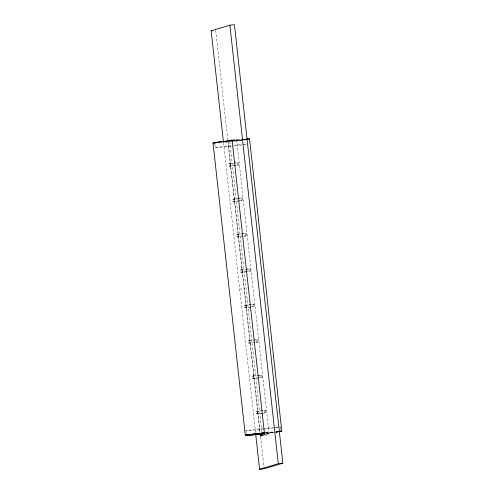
<?xml version="1.0" encoding="UTF-8"?>
<svg xmlns="http://www.w3.org/2000/svg" width="494" height="494" viewBox="0 0 494 494"><rect width="100%" height="100%" fill="white"/><g stroke="black" fill="none" stroke-linecap="round" stroke-linejoin="round"><path stroke-width="0.37" stroke-dasharray="2.47 1.85" d="M232.415 140.667L236.595 139.419L269.137 434.201L264.957 435.449M235.243 165.576L229.173 166.231L228.907 163.835L233.094 163.162M234.218 163.261L238.411 162.588L238.676 164.984L236.002 165.49M229.173 166.231L238.676 164.984M239.152 200.959L233.075 201.62L232.81 199.218L242.313 197.971L242.579 200.366L239.911 200.879M238.127 198.644L242.313 197.971M233.075 201.62L242.579 200.366M243.054 236.348L236.984 237.003L236.719 234.607L246.222 233.353L246.487 235.755L243.814 236.262M242.029 234.033L246.222 233.353M236.984 237.003L241.177 236.33M246.963 271.731L240.893 272.392L240.627 269.99L244.814 269.316M245.938 269.415L250.131 268.742L250.396 271.138L247.722 271.651M240.893 272.392L250.396 271.138M247.266 287.168L247.574 287.07M250.872 307.114L244.796 307.774L244.53 305.378L254.033 304.125L254.299 306.527L251.625 307.033M244.53 305.378L254.033 304.125M244.796 307.774L254.299 306.527M254.774 342.503L248.704 343.157L248.439 340.761L257.942 339.514L258.208 341.91L255.534 342.422M253.749 340.187L257.942 339.514M248.704 343.157L252.891 342.484M258.683 377.885L252.607 378.546L252.348 376.15L256.534 375.471M257.658 375.57L261.851 374.897L262.116 377.293L259.443 377.805M252.607 378.546L262.116 377.293M262.586 413.274L256.516 413.929L256.25 411.533L265.753 410.279L266.019 412.681L263.345 413.188M256.25 411.533L265.753 410.279M256.516 413.929L266.019 412.681M232.804 139.827L236.595 139.419M233.853 163.082L238.411 162.588M228.907 163.835L233.458 163.341M232.81 199.218L237.367 198.73M236.719 234.607L241.276 234.113M244.209 236.002L246.487 235.755M245.574 269.236L250.131 268.742M240.627 269.99L245.178 269.496M239.689 289.181L244.234 288.687M248.439 340.761L252.99 340.267M255.929 342.157L258.208 341.91M257.294 375.391L261.851 374.897M252.348 376.15L256.899 375.656M264.593 434.689L269.137 434.201M280.234 426.97L280.481 429.255M280.567 430.015L280.734 431.534M237.256 162.934L237.521 165.329M241.165 198.316L241.424 200.712M245.067 233.699L245.333 236.101M248.976 269.088L249.242 271.484M252.879 304.471L253.144 306.867M256.787 339.86L257.053 342.256M260.696 375.242L260.962 377.638M264.599 410.625L264.864 413.027M229.809 141.482L261.913 432.293M215.705 30.301L227.814 139.938M227.895 140.71L260.06 432.015M260.566 436.616L264.037 468.04M227.956 141.926L259.992 432.114M230.062 163.489L230.328 165.885M233.965 198.878L234.23 201.274M237.873 234.261L238.139 236.657M241.782 269.644L242.041 272.046M245.685 305.033L245.95 307.429M249.594 340.415L249.859 342.811M253.502 375.804L253.762 378.2M257.405 411.187L257.67 413.583M223.523 142.735L255.515 432.509M214.841 143.871L215.261 147.681A17.278 0.333 -6.3 0 0 231.822 146.199M245.901 430.731L246.24 433.781M279.802 426.927A17.278 0.333 -6.3 0 1 279.493 427.137M277.628 427.421A17.278 0.333 -6.3 0 1 274.775 427.804M273.404 427.977A17.278 0.333 -6.3 0 1 246.802 430.756A17.278 0.333 -6.3 0 1 262.925 428.533M263.666 428.452A17.278 0.333 -6.3 0 1 273.639 427.421M275.627 427.236A17.278 0.333 -6.3 0 1 278.233 427.02M278.134 431.991A17.278 0.333 -6.3 0 1 275.282 432.367M273.904 432.546A17.278 0.333 -6.3 0 1 264.463 433.652M265.661 432.855A17.278 0.333 -6.3 0 1 272.676 432.133M276.134 431.805A17.278 0.333 -6.3 0 1 278.178 431.633M246.481 139.802A17.278 0.333 -6.3 0 1 243.628 140.179M241.517 140.444A17.278 0.333 -6.3 0 1 232.063 141.55M226.894 142.105A17.278 0.333 -6.3 0 1 224.795 142.321M221.343 142.661A17.278 0.333 -6.3 0 1 219.984 142.785M232.52 140.827A17.278 0.333 -6.3 0 1 247.086 139.401M246.364 144.452A17.278 0.333 -6.3 0 1 244.135 144.748M242.023 145.014A17.278 0.333 -6.3 0 1 233.316 146.033M215.261 147.681A17.278 0.333 -6.3 0 1 233.026 145.397M233.767 145.316A17.278 0.333 -6.3 0 1 246.407 144.063M246.611 139.425A17.661 0.34 -6.3 0 1 233.057 141.093M232.557 140.469A17.661 0.34 -6.3 0 1 241.393 139.555M243.517 139.351A17.661 0.34 -6.3 0 1 245.74 139.16M277.634 431.941A17.661 0.34 -6.3 0 1 276.146 432.139M272.552 432.59A17.661 0.34 -6.3 0 1 265.334 433.429M265.599 432.725A17.661 0.34 -6.3 0 1 273.67 431.892M275.794 431.694A17.661 0.34 -6.3 0 1 278.017 431.497M244.777 139.697A18.383 0.352 -6.3 0 1 241.918 140.061M241.134 140.16A18.383 0.352 -6.3 0 1 232.112 141.21M232.495 140.463A18.383 0.352 -6.3 0 1 246.673 139.061M277.054 432.04A18.383 0.352 -6.3 0 1 274.195 432.404M273.404 432.503A18.383 0.352 -6.3 0 1 265.747 433.399M265.457 432.725A18.383 0.352 -6.3 0 1 273.343 431.91M275.874 431.67A18.383 0.352 -6.3 0 1 277.535 431.515"/><path stroke-width="0.74" d="M223.436 141.969L211.16 30.789L229.883 25.194L234.428 24.7L282.84 463.211L264.117 468.806L259.572 469.3L255.769 434.806M228.568 140.951L232.05 139.907L264.593 434.689L260.412 435.943L260.159 433.646M259.572 469.3L278.295 463.699L282.84 463.211M263.839 433.664L264.556 433.578L262.079 433.825L263.839 433.664A17.661 0.34 -6.3 0 1 251.996 434.819M211.16 30.789L212.679 30.628M229.383 140.994L231.655 140.747M260.412 435.943L261.931 435.776M249.538 138.919L281.815 431.256M229.883 25.194L278.295 463.699M213.025 142.982L245.302 435.319M278.74 431.589A17.278 0.333 -6.3 0 1 279.993 431.707M264.463 433.652A17.278 0.333 -6.3 0 1 246.395 435.319A17.278 0.333 -6.3 0 1 264.173 433.022M217.978 142.575A17.278 0.333 -6.3 0 1 219.416 142.383M222.319 142.013A17.278 0.333 -6.3 0 1 223.856 141.827M231.025 140.994A17.278 0.333 -6.3 0 1 232.52 140.827M215.483 142.84A17.661 0.34 -6.3 0 1 215.267 142.575M215.952 142.476A17.661 0.34 -6.3 0 1 232.557 140.469M247.08 139.055A17.661 0.34 -6.3 0 1 248.834 139.005M278.635 431.447A17.661 0.34 -6.3 0 1 279.573 431.663M251.323 434.887A17.661 0.34 -6.3 0 1 248.229 434.813M250.964 434.442A17.661 0.34 -6.3 0 1 264.833 432.806M215.89 142.84A18.383 0.352 -6.3 0 1 215.551 142.507A18.383 0.352 -6.3 0 1 232.495 140.463M246.673 139.061A18.383 0.352 -6.3 0 1 249.13 139.055M278.949 431.398A18.383 0.352 -6.3 0 1 279.783 431.663M264.389 433.553A18.383 0.352 -6.3 0 1 251.835 434.856M251.236 434.911A18.383 0.352 -6.3 0 1 246.747 435.004A18.383 0.352 -6.3 0 1 264.772 432.8"/></g></svg>
